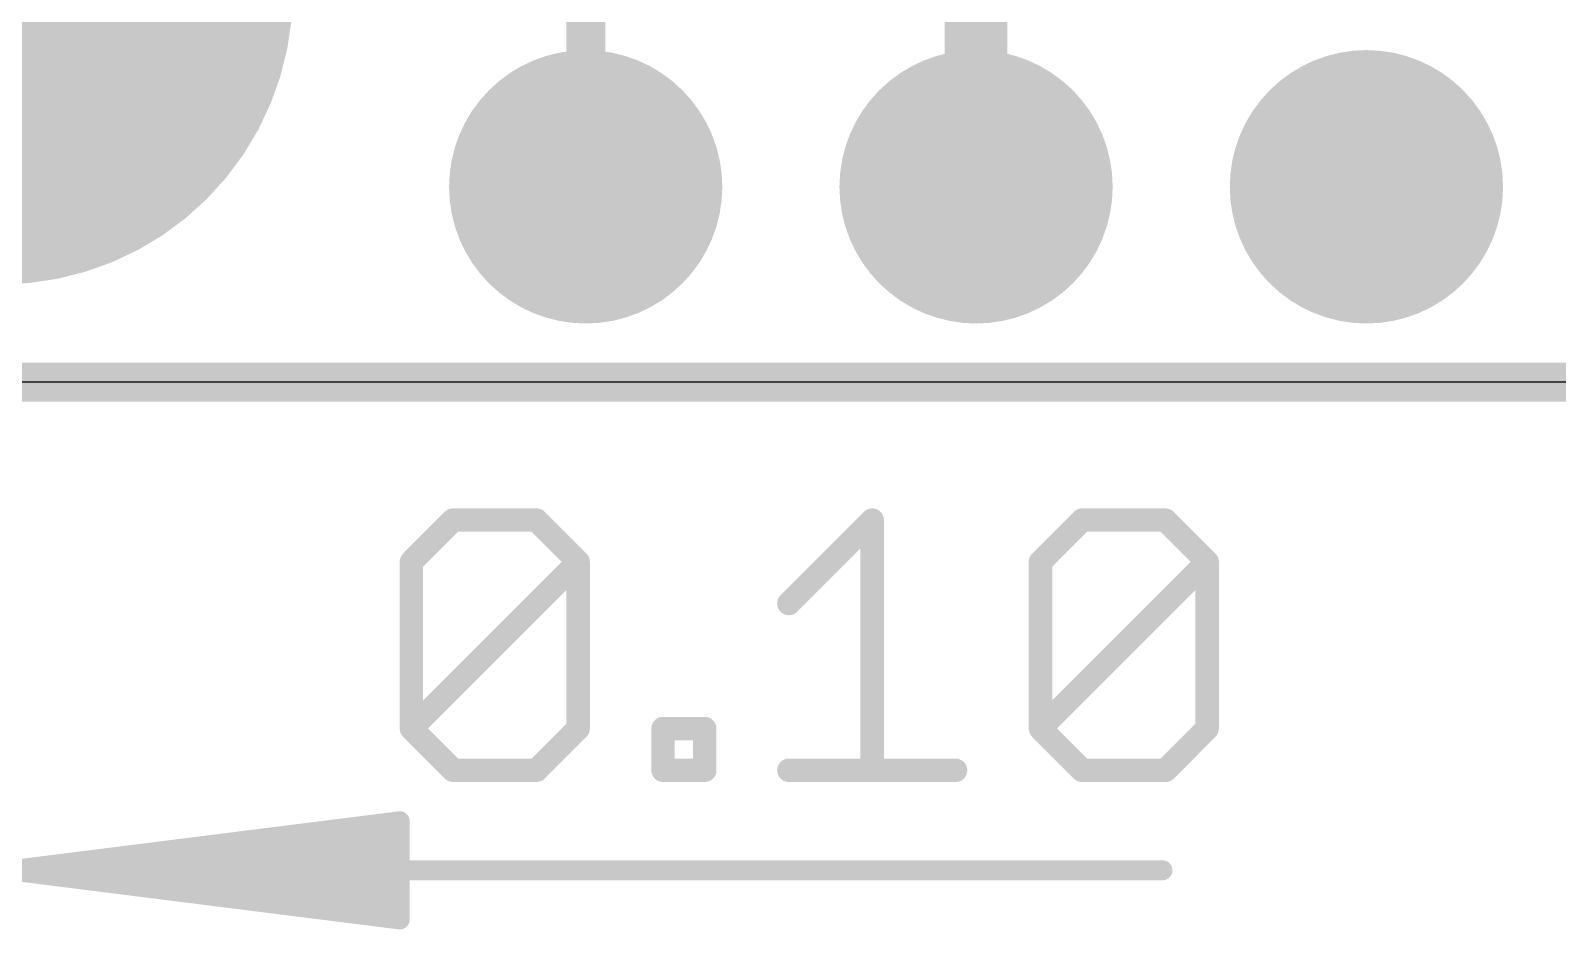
# Model space of a CAD drawing. Extents: x -11.9 to 58.8, y -5.3 to 30.8.
# Drawn here: x 2.74 to 12.67, y -3.56 to 2.29 of the extents above; entities that cross this region are included whole.
import ezdxf

# ---------------------------------------------------------------- set-up
doc = ezdxf.new("R2010")
doc.units = 0
for name, color, linetype in [('1', 12, 'CONTINUOUS'), ('16', 132, 'CONTINUOUS'), ('17', 110, 'CONTINUOUS'), ('20', 53, 'CONTINUOUS'), ('47', 253, 'CONTINUOUS')]:
    doc.layers.add(name, color=color, linetype=linetype)

# ---------------------------------------------------------------- blocks, each defined once
blk = doc.blocks.new('ROUNDP')
at = {"const_width": 0.5}
blk.add_lwpolyline([(0, -0.25, 1), (0, 0.25, 1), (0, -0.25)], format="xyb", dxfattribs=at)

msp = doc.modelspace()

# ---------------------------------------------------------------- linework, layer by layer
at = {"layer": '1'}
for points, const_width in [([(8.89, 6.223), (8.89, 1.27)], 0.4064), ([(18.288, 0), (0, 0)], 0.254)]:
    msp.add_lwpolyline(points, dxfattribs=dict(at, const_width=const_width))
at = {"layer": '1', "const_width": 0.2032}
msp.add_lwpolyline([(8.7884, 1.27, 1), (8.9916, 1.27)], format="xyb", dxfattribs=at)
at = {"layer": '16', "const_width": 0.254}
for points in [[(6.35, 4.699), (6.35, 1.27)], [(50.8, 0), (0, 0)]]:
    msp.add_lwpolyline(points, dxfattribs=at)
at = {"layer": '16', "const_width": 0.127}
msp.add_lwpolyline([(6.2865, 1.27, 1), (6.4135, 1.27)], format="xyb", dxfattribs=at)
at = {"layer": '20'}
msp.add_line((48.26, 0), (2.54, 0), dxfattribs=at)
at = {"layer": '47'}
for points, const_width in [([(27.305, 0), (-11.475, 0)], 0.13), ([(5.2162, -1.1685), (5.4874, -0.8973)], 0.1524), ([(5.4874, -0.8973), (6.0297, -0.8973)], 0.1524), ([(6.0297, -0.8973), (6.3009, -1.1685)], 0.1524), ([(7.6719, -1.4396), (8.2143, -0.8973)], 0.1524), ([(8.2143, -0.8973), (8.2143, -2.5243)], 0.1524), ([(9.3091, -1.1685), (9.5803, -0.8973)], 0.1524), ([(9.5803, -0.8973), (10.1226, -0.8973)], 0.1524), ([(10.1226, -0.8973), (10.3938, -1.1685)], 0.1524), ([(5.2162, -2.2531), (5.2162, -1.1685)], 0.1524), ([(5.2162, -2.2531), (6.3009, -1.1685)], 0.1524), ([(6.3009, -1.1685), (6.3009, -2.2531)], 0.1524), ([(9.3091, -2.2531), (9.3091, -1.1685)], 0.1524), ([(9.3091, -2.2531), (10.3938, -1.1685)], 0.1524), ([(10.3938, -1.1685), (10.3938, -2.2531)], 0.1524), ([(5.4874, -2.5243), (5.2162, -2.2531)], 0.1524), ([(6.3009, -2.2531), (6.0297, -2.5243)], 0.1524), ([(6.8534, -2.5243), (6.8534, -2.2531)], 0.1524), ([(6.8534, -2.2531), (7.1245, -2.2531)], 0.1524), ([(7.1245, -2.2531), (7.1245, -2.5243)], 0.1524), ([(9.5803, -2.5243), (9.3091, -2.2531)], 0.1524), ([(10.3938, -2.2531), (10.1226, -2.5243)], 0.1524), ([(6.0297, -2.5243), (5.4874, -2.5243)], 0.1524), ([(7.1245, -2.5243), (6.8534, -2.5243)], 0.1524), ([(7.6719, -2.5243), (8.7566, -2.5243)], 0.1524), ([(10.1226, -2.5243), (9.5803, -2.5243)], 0.1524), ([(2.605, -3.175), (5.14, -2.8558)], 0.13), ([(2.605, -3.175), (5.14, -2.915)], 0.13), ([(5.14, -2.8558), (5.14, -3.4942)], 0.13), ([(2.605, -3.175), (5.14, -3.045)], 0.13), ([(2.605, -3.175), (10.1028, -3.175)], 0.13), ([(5.14, -3.4942), (2.605, -3.175)], 0.13), ([(5.14, -3.305), (2.605, -3.175)], 0.13), ([(5.14, -3.435), (2.605, -3.175)], 0.13)]:
    msp.add_lwpolyline(points, dxfattribs=dict(at, const_width=const_width))
for points, const_width in [([(5.4874, -0.8592, 1), (5.4874, -0.9354)], 0.0762), ([(5.5143, -0.9243, 1), (5.4604, -0.8704)], 0.0762), ([(6.0566, -0.8704, 1), (6.0028, -0.9243)], 0.0762), ([(6.0297, -0.9354, 1), (6.0297, -0.8592)], 0.0762), ([(8.2524, -0.8973, 1), (8.1762, -0.8973)], 0.0762), ([(8.2412, -0.9243, 1), (8.1873, -0.8704)], 0.0762), ([(9.5803, -0.8592, 1), (9.5803, -0.9354)], 0.0762), ([(9.6072, -0.9243, 1), (9.5533, -0.8704)], 0.0762), ([(10.1495, -0.8704, 1), (10.0956, -0.9243)], 0.0762), ([(10.1226, -0.9354, 1), (10.1226, -0.8592)], 0.0762), ([(5.2543, -1.1685, 1), (5.1781, -1.1685)], 0.0762), ([(6.339, -1.1685, 1), (6.2628, -1.1685)], 0.0762), ([(6.3278, -1.1954, 1), (6.2739, -1.1415)], 0.0762), ([(9.3472, -1.1685, 1), (9.271, -1.1685)], 0.0762), ([(10.4319, -1.1685, 1), (10.3557, -1.1685)], 0.0762), ([(10.4207, -1.1954, 1), (10.3668, -1.1415)], 0.0762), ([(5.1893, -1.1415, 1), (5.2431, -1.1954)], 0.0762), ([(6.2739, -1.1954, 1), (6.3278, -1.1415)], 0.0762), ([(9.2821, -1.1415, 1), (9.336, -1.1954)], 0.0762), ([(10.3668, -1.1954, 1), (10.4207, -1.1415)], 0.0762), ([(7.645, -1.4127, 1), (7.6989, -1.4666)], 0.0762), ([(5.2431, -2.2262, 1), (5.1893, -2.2801)], 0.0762), ([(6.3278, -2.2801, 1), (6.2739, -2.2262)], 0.0762), ([(6.8915, -2.2531, 1), (6.8153, -2.2531)], 0.0762), ([(6.8534, -2.215, 1), (6.8534, -2.2912)], 0.0762), ([(7.1626, -2.2531, 1), (7.0864, -2.2531)], 0.0762), ([(7.1245, -2.2912, 1), (7.1245, -2.215)], 0.0762), ([(9.336, -2.2262, 1), (9.2821, -2.2801)], 0.0762), ([(10.4207, -2.2801, 1), (10.3668, -2.2262)], 0.0762), ([(5.1893, -2.2262, 1), (5.2431, -2.2801)], 0.0762), ([(5.1781, -2.2531, 1), (5.2543, -2.2531)], 0.0762), ([(6.2628, -2.2531, 1), (6.339, -2.2531)], 0.0762), ([(9.2821, -2.2262, 1), (9.336, -2.2801)], 0.0762), ([(9.271, -2.2531, 1), (9.3472, -2.2531)], 0.0762), ([(10.3557, -2.2531, 1), (10.4319, -2.2531)], 0.0762), ([(5.4874, -2.4862, 1), (5.4874, -2.5624)], 0.0762), ([(5.4604, -2.5512, 1), (5.5143, -2.4974)], 0.0762), ([(6.0028, -2.4974, 1), (6.0566, -2.5512)], 0.0762), ([(6.0297, -2.5624, 1), (6.0297, -2.4862)], 0.0762), ([(6.8534, -2.4862, 1), (6.8534, -2.5624)], 0.0762), ([(7.1245, -2.5624, 1), (7.1245, -2.4862)], 0.0762), ([(7.6719, -2.4862, 1), (7.6719, -2.5624)], 0.0762), ([(8.7566, -2.5624, 1), (8.7566, -2.4862)], 0.0762), ([(9.5803, -2.4862, 1), (9.5803, -2.5624)], 0.0762), ([(9.5533, -2.5512, 1), (9.6072, -2.4974)], 0.0762), ([(10.0956, -2.4974, 1), (10.1495, -2.5512)], 0.0762), ([(10.1226, -2.5624, 1), (10.1226, -2.4862)], 0.0762), ([(6.8153, -2.5243, 1), (6.8915, -2.5243)], 0.0762), ([(7.0864, -2.5243, 1), (7.1626, -2.5243)], 0.0762), ([(8.1762, -2.5243, 1), (8.2524, -2.5243)], 0.0762), ([(5.1725, -2.8558, 1), (5.1075, -2.8558)], 0.065), ([(5.1441, -2.888, 1), (5.1359, -2.8235)], 0.065), ([(5.1433, -2.9473, 1), (5.1367, -2.8827)], 0.065), ([(5.1417, -3.0775, 1), (5.1383, -3.0125)], 0.065), ([(10.1028, -3.2075, 1), (10.1028, -3.1425)], 0.065), ([(5.1383, -3.3375, 1), (5.1417, -3.2725)], 0.065), ([(5.1367, -3.4673, 1), (5.1433, -3.4027)], 0.065), ([(5.1075, -3.4942, 1), (5.1725, -3.4942)], 0.065), ([(5.1359, -3.5265, 1), (5.1441, -3.462)], 0.065)]:
    msp.add_lwpolyline(points, format="xyb", dxfattribs=dict(at, const_width=const_width))

# ---------------------------------------------------------------- block references
at = {"layer": '17'}
for p, xscale, yscale in [((2.54, 2.54), 3.81, 3.81), ((2.54, 2.54), 3.81, 3.81), ((6.35, 1.27), 1.778, 1.778), ((6.35, 1.27), 1.778, 1.778), ((8.89, 1.27), 1.778, 1.778), ((8.89, 1.27), 1.778, 1.778), ((11.43, 1.27), 1.778, 1.778), ((11.43, 1.27), 1.778, 1.778)]:
    msp.add_blockref('ROUNDP', p, dxfattribs=dict(at, xscale=xscale, yscale=yscale))

doc.saveas('drawing.dxf')
